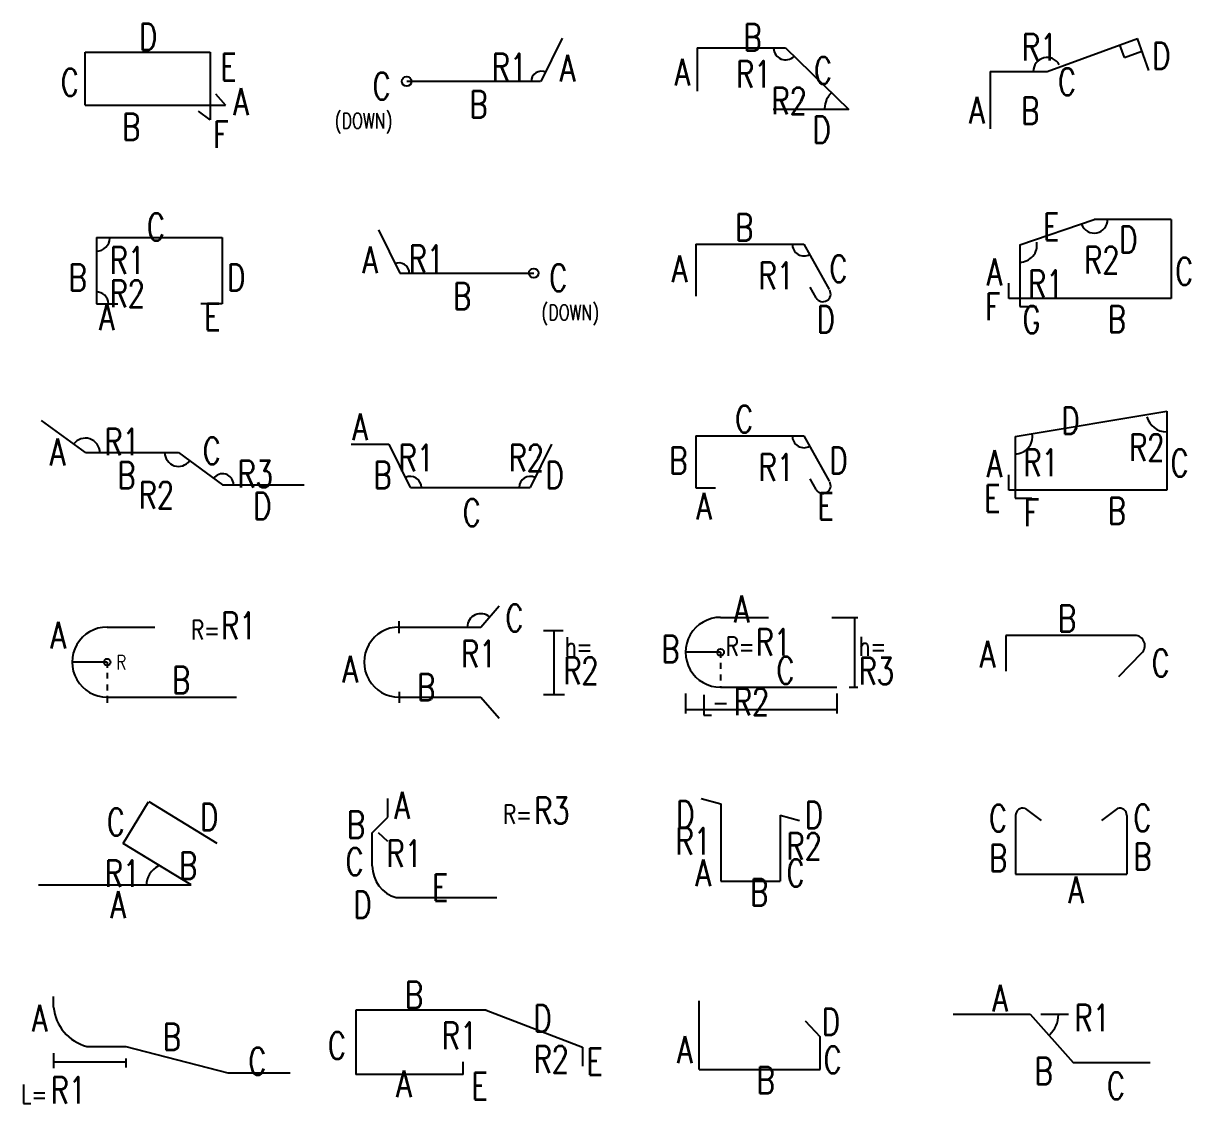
# Model space of a CAD drawing. Header units: millimetres. Extents: x -0.4 to 11.6, y -0.2 to 49.8.
# Drawn here: x 2.85 to 5.895, y 21.833 to 24.65 of the extents above; entities that cross this region are included whole.
import ezdxf
from ezdxf.enums import TextEntityAlignment as Align

# ---------------------------------------------------------------- set-up
doc = ezdxf.new("R2010")
doc.units = ezdxf.units.MM
for name, color, linetype in [('SHOP', 2, 'Continuous'), ('TEXT', 3, 'Continuous'), ('TEXTSHOP', 3, 'Continuous')]:
    doc.layers.add(name, color=color, linetype=linetype)
doc.styles.add('ROMANS', font='romans.shx', dxfattribs={"width": 0.75, "bigfont": 'whgtxt.shx'})

# ---------------------------------------------------------------- blocks, each defined once
blk = doc.blocks.new('SSBAR_SHP_445')
at = {"color": 40}
for p, q in [((-0.184, -0.018), (-0.0826, -0.018)), ((-0.271, -0.0353), (-0.271, -0.0745)), ((-0.271, -0.0582), (-0.0821, -0.0582)), ((-0.0826, -0.0498), (-0.0826, -0.0728)), ((0.1834, -0.0872), (0.3462, -0.0872))]:
    blk.add_line(p, q, dxfattribs=at)
blk.add_arc((-0.1556, 0.0943), 0.1158, 184.928, 255.8389, dxfattribs=at)
at = {"layer": 'SHOP', "color": 2}
for p, q in [((-0.271, 0.0844), (-0.271, 0.1125)), ((-0.0826, -0.018), (0.1834, -0.0872))]:
    blk.add_line(p, q, dxfattribs=at)
at = {"layer": 'TEXTSHOP', "color": 3, "style": 'ROMANS', "width": 0.75}
blk.add_text('L=', height=0.05, dxfattribs=at).set_placement((-0.2872, -0.1673), align=Align.RIGHT)
at = {"layer": 'TEXTSHOP', "color": 4, "style": 'ROMANS', "width": 0.75}
blk.add_attdef('A', text='', height=0.07, dxfattribs=at).set_placement((-0.2872, 0.0205), align=Align.RIGHT)
for tag, p in [('B', (0.0137, -0.028)), ('C', (0.2368, -0.092)), ('R1', (-0.2787, -0.1673))]:
    blk.add_attdef(tag, p, '', height=0.07, dxfattribs=at)
blk = doc.blocks.new('SSBAR_SHP_446')
at = {"color": 2}
for p, q in [((-0.0896, 0.0113), (-0.0237, 0.1198)), ((-0.023, 0.1203), (0.1544, 0.012)), ((0.0878, -0.097), (-0.0896, 0.0113)), ((0.0878, -0.097), (-0.0492, -0.0129)), ((-0.3104, -0.097), (0.0878, -0.097))]:
    blk.add_line(p, q, dxfattribs=at)
at = {"color": 0}
blk.add_arc((0.0299, -0.0989), 0.0588, 117.9591, 180, dxfattribs=at)
at = {"layer": 'TEXTSHOP', "color": 4, "style": 'ROMANS', "width": 0.75}
for tag, p in [('C', (-0.085, 0.0322)), ('R1', (-0.0455, -0.1021))]:
    blk.add_attdef(tag, text='', height=0.07, dxfattribs=at).set_placement(p, align=Align.RIGHT)
for tag, p in [('D', (0.1112, 0.0451)), ('B', (0.0559, -0.0815))]:
    blk.add_attdef(tag, p, '', height=0.07, dxfattribs=at)
blk.add_attdef('A', text='', height=0.07, dxfattribs=at).set_placement((-0.1029, -0.1833), align=Align.CENTER)
blk = doc.blocks.new('SSBAR_SHP_447')
at = {"color": 40}
for p, q in [((-0.1314, 0.0754), (-0.0067, 0.0754)), ((-0.1314, -0.1069), (0.2063, -0.1069))]:
    blk.add_line(p, q, dxfattribs=at)
at = {"color": 0}
for p, q in [((-0.1314, -0.0157), (-0.2226, -0.0157)), ((-0.1314, -0.0157), (-0.1314, -0.0303)), ((-0.1314, -0.0435), (-0.1314, -0.0588)), ((-0.1314, -0.0741), (-0.1314, -0.0894)), ((-0.1314, -0.104), (-0.1314, -0.1222))]:
    blk.add_line(p, q, dxfattribs=at)
at = {"color": 2}
blk.add_circle((-0.1314, -0.0157), 0.00875, dxfattribs=at)
blk.add_arc((-0.1314, -0.0157), 0.0912, 90, 270.0005, dxfattribs=at)
at = {"layer": 'TEXTSHOP', "color": 3, "style": 'ROMANS', "width": 0.75}
for s, height, p in [('R=', 0.05, (0.0875, 0.0432)), ('R', 0.0378, (-0.1074, -0.0352))]:
    blk.add_text(s, height=height, dxfattribs=at).set_placement(p)
at = {"layer": 'TEXTSHOP', "color": 4, "style": 'ROMANS', "width": 0.75}
blk.add_attdef('R1', (0.1657, 0.0442), '', height=0.07, dxfattribs=at)
blk.add_attdef('A', text='', height=0.07, dxfattribs=at).set_placement((-0.2387, 0.0194), align=Align.RIGHT)
blk.add_attdef('B', text='', height=0.07, dxfattribs=at).set_placement((0.0614, -0.0976), align=Align.CENTER)
blk = doc.blocks.new('SSBAR_SHP_448')
at = {"color": 2}
blk.add_line((0.1695, -0.0531), (0.3827, -0.0531), dxfattribs=at)
for centre, radius, start, end in [((-0.1881, 0.0305), 0.0378, 0, 144.1443), ((0.0549, 0.0305), 0.0358, 179.6562, 323.5238), ((0.1695, -0.0531), 0.0287, 359.6332, 146.4325)]:
    blk.add_arc(centre, radius, start, end)
at = {"layer": 'SHOP', "color": 2}
for p, q in [((-0.1881, 0.0305), (-0.3027, 0.1141)), ((-0.1881, 0.0305), (0.0549, 0.0305)), ((0.0549, 0.0305), (0.1695, -0.0531))]:
    blk.add_line(p, q, dxfattribs=at)
at = {"layer": 'TEXTSHOP', "color": 4, "style": 'ROMANS', "width": 0.75}
for tag, p in [('R1', (-0.1388, 0.0239)), ('B', (-0.105, -0.0633)), ('R3', (0.2086, -0.0604))]:
    blk.add_attdef(tag, p, '', height=0.07, dxfattribs=at)
for tag, p in [('A', (-0.2406, -0.0029)), ('R2', (0.0431, -0.1153))]:
    blk.add_attdef(tag, text='', height=0.07, dxfattribs=at).set_placement(p, align=Align.RIGHT)
for tag, p in [('C', (0.1415, 0.0002)), ('D', (0.2732, -0.1438))]:
    blk.add_attdef(tag, text='', height=0.07, dxfattribs=at).set_placement(p, align=Align.CENTER)
blk = doc.blocks.new('SSBAR_SHP_449')
at = {"color": 2}
for p, q in [((-0.1591, 0.0913), (-0.1591, -0.0818)), ((0.1691, 0.0913), (0.1691, -0.0818)), ((-0.1591, -0.0818), (-0.1034, -0.0818)), ((0.1691, -0.0818), (0.1134, -0.0818))]:
    blk.add_line(p, q, dxfattribs=at)
at = {"color": 0}
for centre, radius, start, end in [((-0.1591, 0.0913), 0.0351, 270.5057, 358.1885), ((-0.1591, -0.0818), 0.0314, 1.4037, 91.2635)]:
    blk.add_arc(centre, radius, start, end, dxfattribs=at)
at = {"layer": 'SHOP', "color": 2}
blk.add_line((-0.1591, 0.0913), (0.1691, 0.0913), dxfattribs=at)
at = {"layer": 'TEXTSHOP', "color": 4, "style": 'ROMANS', "width": 0.75}
for tag, p in [('C', (-0.0041, 0.084)), ('A', (-0.1324, -0.1503)), ('E', (0.1429, -0.1503))]:
    blk.add_attdef(tag, text='', height=0.07, dxfattribs=at).set_placement(p, align=Align.CENTER)
for tag, p in [('R1', (-0.125, -0.0029)), ('D', (0.1816, -0.0477)), ('R2', (-0.125, -0.0897))]:
    blk.add_attdef(tag, p, '', height=0.07, dxfattribs=at)
blk.add_attdef('B', text='', height=0.07, dxfattribs=at).set_placement((-0.1848, -0.0477), align=Align.RIGHT)
blk = doc.blocks.new('SSBAR_SHP_450')
at = {"color": 2}
for p, q in [((-0.1886, -0.0632), (-0.1886, 0.0746)), ((-0.1886, 0.0746), (0.1373, 0.0746)), ((0.1373, 0.0746), (0.1373, -0.1015)), ((0.1514, -0.0338), (0.1777, -0.0632)), ((-0.1886, -0.0632), (0.1777, -0.0632)), ((0.1373, -0.1015), (0.1072, -0.0785))]:
    blk.add_line(p, q, dxfattribs=at)
at = {"layer": 'TEXTSHOP', "color": 4, "style": 'ROMANS', "width": 0.75}
for tag, p in [('D', (-0.0249, 0.0801)), ('B', (-0.0689, -0.1548))]:
    blk.add_attdef(tag, text='', height=0.07, dxfattribs=at).set_placement(p, align=Align.CENTER)
for tag, p in [('E', (0.1639, 0.0015)), ('A', (0.1974, -0.0892)), ('F', (0.1451, -0.1748))]:
    blk.add_attdef(tag, p, '', height=0.07, dxfattribs=at)
blk.add_attdef('C', text='', height=0.07, dxfattribs=at).set_placement((-0.2051, -0.0385), align=Align.RIGHT)
blk = doc.blocks.new('SSBAR_SHP_545')
at = {"color": 40}
for p, q in [((0.3085, -0.02), (0.3085, -0.0692)), ((-0.0031, -0.091), (-0.0031, -0.0583))]:
    blk.add_line(p, q, dxfattribs=at)
at = {"layer": 'SHOP'}
blk.add_line((0.0572, 0.0765), (-0.2828, 0.0765), dxfattribs=at)
at = {"layer": 'SHOP', "color": 2}
for p, q in [((-0.2828, 0.0765), (-0.2828, -0.091)), ((0.0572, 0.0765), (0.3085, -0.02)), ((-0.0031, -0.091), (-0.2828, -0.091))]:
    blk.add_line(p, q, dxfattribs=at)
at = {"layer": 'TEXTSHOP', "color": 4, "style": 'ROMANS', "width": 0.75}
for tag, p in [('B', (-0.1312, 0.0813)), ('A', (-0.1574, -0.1506))]:
    blk.add_attdef(tag, text='', height=0.07, dxfattribs=at).set_placement(p, align=Align.CENTER)
for tag, p in [('D', (0.1804, 0.0203)), ('E', (0.3189, -0.0922)), ('E', (0.0188, -0.1564))]:
    blk.add_attdef(tag, p, '', height=0.07, dxfattribs=at)
for tag, p in [('R1', (0.0337, -0.0248)), ('C', (-0.3084, -0.0508)), ('R2', (0.2731, -0.0866))]:
    blk.add_attdef(tag, text='', height=0.07, dxfattribs=at).set_placement(p, align=Align.RIGHT)
blk = doc.blocks.new('SSBAR_SHP_546')
at = {"color": 40}
for p, q in [((-0.1994, 0.0802), (-0.1994, 0.1287)), ((-0.2397, 0.0393), (-0.1994, 0.0802)), ((-0.2246, 0.0402), (-0.2, 0.0169))]:
    blk.add_line(p, q, dxfattribs=at)
blk.add_arc((-0.1539, -0.0475), 0.0858, 180, 254.2351, dxfattribs=at)
at = {"layer": 'SHOP', "color": 2}
for p, q in [((-0.2397, -0.0475), (-0.2397, 0.0393)), ((-0.1772, -0.13), (0.0852, -0.13))]:
    blk.add_line(p, q, dxfattribs=at)
at = {"layer": 'TEXTSHOP', "color": 3, "style": 'ROMANS', "width": 0.75}
blk.add_text('R=', height=0.05, dxfattribs=at).set_placement((0.1771, 0.0622), align=Align.RIGHT)
at = {"layer": 'TEXTSHOP', "color": 4, "style": 'ROMANS', "width": 0.75}
for tag, p in [('A', (-0.1823, 0.0755)), ('R3', (0.1824, 0.0622)), ('R1', (-0.2028, -0.0501))]:
    blk.add_attdef(tag, p, '', height=0.07, dxfattribs=at)
for tag, p in [('B', (-0.2588, 0.0255)), ('C', (-0.2624, -0.0712)), ('D', (-0.2417, -0.1835))]:
    blk.add_attdef(tag, text='', height=0.07, dxfattribs=at).set_placement(p, align=Align.RIGHT)
blk.add_attdef('E', text='', height=0.07, dxfattribs=at).set_placement((-0.0629, -0.1386), align=Align.CENTER)
blk = doc.blocks.new('SSBAR_SHP_547')
at = {"color": 40}
for p, q in [((0.0431, 0.0754), (0.0909, 0.1309)), ((-0.1699, 0.0754), (0.0431, 0.0754)), ((-0.1699, -0.1069), (0.0431, -0.1069)), ((0.0431, -0.1069), (0.0909, -0.1624))]:
    blk.add_line(p, q, dxfattribs=at)
at = {"color": 0}
for p, q in [((-0.1699, 0.0601), (-0.1699, 0.0907)), ((0.2071, 0.0669), (0.2583, 0.0669)), ((0.2342, -0.0994), (0.2342, 0.0673)), ((-0.1699, -0.0933), (-0.1699, -0.1222)), ((0.2071, -0.1004), (0.2612, -0.1004))]:
    blk.add_line(p, q, dxfattribs=at)
at = {"color": 40}
blk.add_arc((0.0431, 0.0754), 0.0351, 48.3113, 180, dxfattribs=at)
at = {"color": 2}
blk.add_arc((-0.1699, -0.0157), 0.0912, 90, 270.0005, dxfattribs=at)
at = {"layer": 'TEXTSHOP', "color": 3, "style": 'ROMANS', "width": 0.75}
blk.add_text('h=', height=0.05, dxfattribs=at).set_placement((0.2623, -0.0003))
at = {"layer": 'TEXTSHOP', "color": 4, "style": 'ROMANS', "width": 0.75}
for tag, p in [('C', (0.1073, 0.0642)), ('R2', (0.2582, -0.0733)), ('B', (-0.1232, -0.1162))]:
    blk.add_attdef(tag, p, '', height=0.07, dxfattribs=at)
for tag, p in [('R1', (0.0836, -0.0293)), ('A', (-0.2772, -0.069))]:
    blk.add_attdef(tag, text='', height=0.07, dxfattribs=at).set_placement(p, align=Align.RIGHT)
blk = doc.blocks.new('SSBAR_SHP_548')
at = {"color": 0}
for centre, start, end in [((-0.1406, -0.0602), 359.9469, 116.1324), ((0.1719, -0.0602), 63.8676, 180.0531)]:
    blk.add_arc(centre, 0.0288, start, end, dxfattribs=at)
at = {"layer": 'SHOP', "color": 2}
for p, q in [((-0.2952, 0.0524), (-0.1964, 0.0524)), ((-0.1964, 0.0524), (-0.1406, -0.0602)), ((0.2276, 0.0524), (0.1719, -0.0602)), ((-0.1402, -0.0602), (0.1719, -0.0602))]:
    blk.add_line(p, q, dxfattribs=at)
at = {"layer": 'TEXTSHOP', "color": 4, "style": 'ROMANS', "width": 0.75}
for tag, p in [('A', (-0.2717, 0.063)), ('C', (0.0196, -0.1608))]:
    blk.add_attdef(tag, text='', height=0.07, dxfattribs=at).set_placement(p, align=Align.CENTER)
for tag, p in [('R1', (-0.1713, -0.0182)), ('D', (0.212, -0.063))]:
    blk.add_attdef(tag, p, '', height=0.07, dxfattribs=at)
for tag, p in [('R2', (0.2079, -0.0182)), ('B', (-0.1895, -0.0628))]:
    blk.add_attdef(tag, text='', height=0.07, dxfattribs=at).set_placement(p, align=Align.RIGHT)
blk = doc.blocks.new('SSBAR_SHP_549')
at = {"color": 40}
blk.add_circle((0.1813, -0.0013), 0.0125, dxfattribs=at)
at = {"color": 0}
blk.add_arc((-0.1698, -0.0014), 0.0266, 357.6156, 116.5795, dxfattribs=at)
at = {"layer": 'SHOP', "color": 2}
for p, q in [((-0.224, 0.1112), (-0.1683, -0.0013)), ((-0.1678, -0.0013), (0.1813, -0.0013))]:
    blk.add_line(p, q, dxfattribs=at)
at = {"layer": 'TEXT', "style": 'ROMANS', "width": 0.75}
blk.add_text('(DOWN)', height=0.04, dxfattribs=at).set_placement((0.2016, -0.1239))
at = {"layer": 'TEXT', "color": 4, "style": 'ROMANS', "width": 0.75}
blk.add_attdef('C', (0.2215, -0.0485), '', height=0.07, dxfattribs=at)
at = {"layer": 'TEXTSHOP', "color": 4, "style": 'ROMANS', "width": 0.75}
blk.add_attdef('A', text='', height=0.07, dxfattribs=at).set_placement((-0.2253, -0.0018), align=Align.RIGHT)
blk.add_attdef('R1', (-0.1451, 0.0013), '', height=0.07, dxfattribs=at)
blk.add_attdef('B', text='', height=0.07, dxfattribs=at).set_placement((-0.0057, -0.0962), align=Align.CENTER)
blk = doc.blocks.new('SSBAR_SHP_550')
at = {"color": 40}
blk.add_circle((-0.15, -0.0013), 0.0125, dxfattribs=at)
at = {"color": 0}
blk.add_arc((0.2011, -0.0014), 0.0266, 63.4205, 182.3844, dxfattribs=at)
at = {"layer": 'SHOP', "color": 2}
for p, q in [((0.2553, 0.1112), (0.1996, -0.0013)), ((0.1991, -0.0013), (-0.15, -0.0013))]:
    blk.add_line(p, q, dxfattribs=at)
at = {"layer": 'TEXT', "style": 'ROMANS', "width": 0.75}
blk.add_text('(DOWN)', height=0.04, dxfattribs=at).set_placement((-0.3374, -0.1239))
at = {"layer": 'TEXT', "color": 4, "style": 'ROMANS', "width": 0.75}
blk.add_attdef('C', text='', height=0.07, dxfattribs=at).set_placement((-0.192, -0.0485), align=Align.RIGHT)
at = {"layer": 'TEXTSHOP', "color": 4, "style": 'ROMANS', "width": 0.75}
blk.add_attdef('R1', text='', height=0.07, dxfattribs=at).set_placement((0.1639, 0.0013), align=Align.RIGHT)
blk.add_attdef('A', (0.2491, -0.0018), '', height=0.07, dxfattribs=at)
blk.add_attdef('B', text='', height=0.07, dxfattribs=at).set_placement((0.037, -0.0962), align=Align.CENTER)
blk = doc.blocks.new('SSBAR_SHP_645')
at = {"color": 2}
for q in [(-0.1875, 0.1011), (0.1282, -0.0782)]:
    blk.add_line((-0.1875, -0.0782), q, dxfattribs=at)
at = {"color": 40}
for p in [(0.0895, 0.0487), (0.1282, -0.0782)]:
    blk.add_line(p, (0.1282, 0.0069), dxfattribs=at)
at = {"layer": 'TEXTSHOP', "color": 4, "style": 'ROMANS', "width": 0.75}
for tag, p in [('D', (0.1323, 0.011)), ('C', (0.137, -0.088))]:
    blk.add_attdef(tag, p, '', height=0.07, dxfattribs=at)
blk.add_attdef('A', text='', height=0.07, dxfattribs=at).set_placement((-0.2048, -0.0615), align=Align.RIGHT)
blk.add_attdef('B', text='', height=0.07, dxfattribs=at).set_placement((-0.0141, -0.1412), align=Align.CENTER)
blk = doc.blocks.new('SSBAR_SHP_646')
at = {"layer": 'SHOP', "color": 2}
for p, q in [((-0.1819, 0.1283), (-0.1307, 0.1146)), ((-0.1307, 0.1146), (-0.1307, -0.0867)), ((0.0236, 0.0852), (0.0236, -0.0867)), ((0.0236, 0.0852), (0.0748, 0.0715)), ((-0.1307, -0.0867), (0.0236, -0.0867))]:
    blk.add_line(p, q, dxfattribs=at)
at = {"layer": 'TEXTSHOP', "color": 4, "style": 'ROMANS', "width": 0.75}
for tag, p in [('D', (-0.2, 0.0522)), ('R1', (-0.1567, -0.0178)), ('A', (-0.1567, -0.1005))]:
    blk.add_attdef(tag, text='', height=0.07, dxfattribs=at).set_placement(p, align=Align.RIGHT)
for tag, p in [('D', (0.0881, 0.0507)), ('R2', (0.0404, -0.0309)), ('C', (0.0404, -0.1006))]:
    blk.add_attdef(tag, p, '', height=0.07, dxfattribs=at)
blk.add_attdef('B', text='', height=0.07, dxfattribs=at).set_placement((-0.0313, -0.1511), align=Align.CENTER)
blk = doc.blocks.new('SSBAR_SHP_647')
at = {"color": 40}
for p, q in [((-0.1314, 0.101), (-0.0067, 0.101)), ((0.1588, 0.101), (0.2263, 0.101)), ((0.2185, -0.0814), (0.2185, 0.1005)), ((-0.1314, -0.0814), (0.1714, -0.0814)), ((0.204, -0.0814), (0.2263, -0.0814)), ((-0.2226, -0.098), (-0.2226, -0.1499)), ((0.1714, -0.098), (0.1714, -0.1499)), ((-0.2226, -0.1396), (0.1714, -0.1396))]:
    blk.add_line(p, q, dxfattribs=at)
at = {"color": 0}
for p, q in [((-0.1314, 0.0098), (-0.2226, 0.0098)), ((-0.1314, 0.0098), (-0.1314, -0.0048)), ((-0.1314, -0.0179), (-0.1314, -0.0332)), ((-0.1314, -0.0485), (-0.1314, -0.0638)), ((-0.1314, -0.0784), (-0.1314, -0.0814))]:
    blk.add_line(p, q, dxfattribs=at)
at = {"color": 2}
blk.add_circle((-0.1314, 0.0098), 0.00875, dxfattribs=at)
blk.add_arc((-0.1314, 0.0098), 0.0912, 90, 270.0005, dxfattribs=at)
at = {"layer": 'TEXTSHOP', "color": 3, "style": 'ROMANS', "width": 0.75}
for s, height, p in [('R=', 0.05, (-0.1181, 0.0005)), ('h=', 0.05, (0.2286, 0.0005)), ('L=', 0.05292, (-0.1821, -0.1542))]:
    blk.add_text(s, height=height, dxfattribs=at).set_placement(p)
at = {"layer": 'TEXTSHOP', "color": 4, "style": 'ROMANS', "width": 0.75}
blk.add_attdef('A', text='', height=0.07, dxfattribs=at).set_placement((-0.0764, 0.0876), align=Align.CENTER)
for tag, p in [('R1', (-0.04, 0.0014)), ('R3', (0.2286, -0.0738)), ('R2', (-0.0969, -0.1542))]:
    blk.add_attdef(tag, p, '', height=0.07, dxfattribs=at)
for tag, p in [('B', (-0.2387, -0.0168)), ('C', (0.0614, -0.072))]:
    blk.add_attdef(tag, text='', height=0.07, dxfattribs=at).set_placement(p, align=Align.RIGHT)
blk = doc.blocks.new('SSBAR_SHP_648')
at = {"color": 40}
for p, q in [((-0.1959, 0.074), (-0.1959, -0.0611)), ((0.0861, 0.074), (0.1521, -0.0439)), ((0.1181, -0.0658), (0.1023, -0.0377)), ((-0.1959, -0.0611), (-0.1447, -0.0611))]:
    blk.add_line(p, q, dxfattribs=at)
at = {"color": 0}
blk.add_arc((0.0861, 0.074), 0.0305, 178.0418, 301.0774, dxfattribs=at)
at = {"color": 40}
blk.add_arc((0.1355, -0.0555), 0.0203, 210.7313, 29.2632, dxfattribs=at)
at = {"layer": 'SHOP', "color": 2}
blk.add_line((-0.1959, 0.074), (0.0861, 0.074), dxfattribs=at)
at = {"layer": 'TEXTSHOP', "color": 4, "style": 'ROMANS', "width": 0.75}
for tag, p in [('C', (-0.0701, 0.083)), ('A', (-0.1748, -0.1441)), ('E', (0.1427, -0.1441))]:
    blk.add_attdef(tag, text='', height=0.07, dxfattribs=at).set_placement(p, align=Align.CENTER)
for tag, p in [('B', (-0.2182, -0.0249)), ('R1', (0.0597, -0.0427))]:
    blk.add_attdef(tag, text='', height=0.07, dxfattribs=at).set_placement(p, align=Align.RIGHT)
blk.add_attdef('D', (0.1524, -0.0249), '', height=0.07, dxfattribs=at)
blk = doc.blocks.new('SSBAR_SHP_649')
at = {"color": 40}
for p, q in [((-0.1959, 0.074), (-0.1959, -0.0611)), ((0.0861, 0.074), (0.1521, -0.0439)), ((0.1181, -0.0658), (0.1023, -0.0377))]:
    blk.add_line(p, q, dxfattribs=at)
at = {"color": 0}
blk.add_arc((0.0861, 0.074), 0.0305, 178.0418, 301.0774, dxfattribs=at)
at = {"color": 40}
blk.add_arc((0.1355, -0.0555), 0.0203, 210.7313, 29.2632, dxfattribs=at)
at = {"layer": 'SHOP', "color": 2}
blk.add_line((-0.1959, 0.074), (0.0861, 0.074), dxfattribs=at)
at = {"layer": 'TEXTSHOP', "color": 4, "style": 'ROMANS', "width": 0.75}
for tag, p in [('B', (-0.0701, 0.083)), ('D', (0.1427, -0.1568))]:
    blk.add_attdef(tag, text='', height=0.07, dxfattribs=at).set_placement(p, align=Align.CENTER)
for tag, p in [('A', (-0.2182, -0.0249)), ('R1', (0.0597, -0.0427))]:
    blk.add_attdef(tag, text='', height=0.07, dxfattribs=at).set_placement(p, align=Align.RIGHT)
blk.add_attdef('C', (0.1524, -0.0249), '', height=0.07, dxfattribs=at)
blk = doc.blocks.new('SSBAR_SHP_650')
at = {"color": 2}
blk.add_line((0.2034, -0.0748), (0.006, -0.0748), dxfattribs=at)
at = {"color": 40}
for centre, radius, start, end in [((0.0382, 0.086), 0.0312, 181.2484, 314.8701), ((0.2034, -0.0748), 0.0637, 134.178, 177.5571)]:
    blk.add_arc(centre, radius, start, end, dxfattribs=at)
at = {"layer": 'SHOP', "color": 2}
for p, q in [((-0.1921, 0.086), (0.0382, 0.086)), ((-0.1921, 0.086), (-0.1921, -0.0265)), ((0.0382, 0.086), (0.2034, -0.0748))]:
    blk.add_line(p, q, dxfattribs=at)
at = {"layer": 'TEXTSHOP', "color": 4, "style": 'ROMANS', "width": 0.75}
for tag, p in [('B', (-0.0482, 0.0787)), ('D', (0.132, -0.1621))]:
    blk.add_attdef(tag, text='', height=0.07, dxfattribs=at).set_placement(p, align=Align.CENTER)
blk.add_attdef('C', (0.112, -0.0079), '', height=0.07, dxfattribs=at)
for tag, p in [('A', (-0.2111, -0.0121)), ('R1', (0.0009, -0.0174)), ('R2', (0.0935, -0.0869))]:
    blk.add_attdef(tag, text='', height=0.07, dxfattribs=at).set_placement(p, align=Align.RIGHT)
blk = doc.blocks.new('SSBAR_SHP_745')
at = {"color": 7}
blk.add_line((-0.0957, 0.0664), (-0.0237, 0.0664), dxfattribs=at)
blk.add_arc((-0.1239, 0.0664), 0.0739, 313.4429, 358.3963, dxfattribs=at)
at = {"layer": 'SHOP', "color": 2}
for p, q in [((-0.3246, 0.0664), (-0.1239, 0.0664)), ((-0.1239, 0.0664), (-0.0116, -0.0598)), ((-0.0116, -0.0598), (0.1891, -0.0598))]:
    blk.add_line(p, q, dxfattribs=at)
at = {"layer": 'TEXTSHOP', "color": 4, "style": 'ROMANS', "width": 0.75}
for tag, p in [('A', (-0.1823, 0.0729)), ('B', (-0.0653, -0.1172))]:
    blk.add_attdef(tag, text='', height=0.07, dxfattribs=at).set_placement(p, align=Align.RIGHT)
blk.add_attdef('R1', (-0.0085, 0.0217), '', height=0.07, dxfattribs=at)
blk.add_attdef('C', text='', height=0.07, dxfattribs=at).set_placement((0.0998, -0.1559), align=Align.CENTER)
blk = doc.blocks.new('SSBAR_SHP_746')
at = {"color": 2}
for p, q in [((-0.1374, 0.1023), (-0.0955, 0.071)), ((0.1036, 0.1023), (0.0617, 0.071))]:
    blk.add_line(p, q, dxfattribs=at)
for centre, start, end in [((-0.1431, 0.0844), 72.4127, 181.314), ((0.1093, 0.0844), 358.686, 107.5873)]:
    blk.add_arc(centre, 0.0188, start, end, dxfattribs=at)
at = {"layer": 'SHOP', "color": 2}
for p, q in [((-0.1619, 0.0839), (-0.1619, -0.0692)), ((0.1281, 0.0839), (0.1281, -0.0692)), ((-0.1619, -0.0692), (0.1281, -0.0692))]:
    blk.add_line(p, q, dxfattribs=at)
at = {"layer": 'TEXTSHOP', "color": 4, "style": 'ROMANS', "width": 0.75}
for tag, p in [('C', (-0.1841, 0.0421)), ('B', (-0.1841, -0.0616))]:
    blk.add_attdef(tag, text='', height=0.07, dxfattribs=at).set_placement(p, align=Align.RIGHT)
for tag, p in [('C', (0.145, 0.043)), ('B', (0.145, -0.0579))]:
    blk.add_attdef(tag, p, '', height=0.07, dxfattribs=at)
blk.add_attdef('A', text='', height=0.07, dxfattribs=at).set_placement((-0.0046, -0.1445), align=Align.CENTER)
blk = doc.blocks.new('SSBAR_SHP_747')
at = {"color": 2}
for p, q in [((-0.1874, 0.054), (-0.1874, -0.039)), ((0.1662, 0.0073), (0.1063, -0.0545))]:
    blk.add_line(p, q, dxfattribs=at)
blk.add_arc((0.1486, 0.0273), 0.0267, 311.3875, 88.3955, dxfattribs=at)
at = {"layer": 'SHOP', "color": 2}
blk.add_line((0.1493, 0.054), (-0.1874, 0.054), dxfattribs=at)
at = {"layer": 'TEXTSHOP', "color": 4, "style": 'ROMANS', "width": 0.75}
blk.add_attdef('B', text='', height=0.07, dxfattribs=at).set_placement((-0.0282, 0.0629), align=Align.CENTER)
blk.add_attdef('A', text='', height=0.07, dxfattribs=at).set_placement((-0.2151, -0.0302), align=Align.RIGHT)
blk.add_attdef('C', (0.1927, -0.0532), '', height=0.07, dxfattribs=at)
blk = doc.blocks.new('SSBAR_SHP_748')
at = {"color": 2}
for p, q in [((-0.163, 0.0722), (0.2322, 0.1384)), ((-0.18, -0.0676), (-0.18, -0.0276)), ((-0.163, -0.0883), (-0.1199, -0.0883))]:
    blk.add_line(p, q, dxfattribs=at)
at = {"color": 40}
for centre, radius, start, end in [((0.2322, 0.1384), 0.0536, 195.8952, 269.4099), ((-0.163, 0.0722), 0.0448, 270, 9.1396)]:
    blk.add_arc(centre, radius, start, end, dxfattribs=at)
at = {"layer": 'SHOP', "color": 2}
for p, q in [((0.2322, 0.1384), (0.2322, -0.0676)), ((-0.163, 0.0722), (-0.163, -0.0883)), ((0.2322, -0.0676), (-0.18, -0.0676))]:
    blk.add_line(p, q, dxfattribs=at)
at = {"layer": 'TEXTSHOP', "color": 4, "style": 'ROMANS', "width": 0.75}
for tag, p in [('D', (0.0046, 0.0789)), ('R2', (0.2262, 0.0091)), ('A', (-0.197, -0.0333)), ('E', (-0.2014, -0.1237))]:
    blk.add_attdef(tag, text='', height=0.07, dxfattribs=at).set_placement(p, align=Align.RIGHT)
for tag, p in [('R1', (-0.1419, -0.0305)), ('C', (0.2421, -0.0316))]:
    blk.add_attdef(tag, p, '', height=0.07, dxfattribs=at)
for tag, p in [('F', (-0.1204, -0.1608)), ('B', (0.1017, -0.1562))]:
    blk.add_attdef(tag, text='', height=0.07, dxfattribs=at).set_placement(p, align=Align.CENTER)
blk = doc.blocks.new('SSBAR_SHP_749')
at = {"color": 40}
for p in [(-0.1509, 0.0722), (0.2442, 0.1384)]:
    blk.add_line(p, (0.0428, 0.1384), dxfattribs=at)
at = {"color": 2}
for p, q in [((-0.18, -0.0676), (-0.18, -0.0276)), ((-0.1509, -0.0883), (-0.1078, -0.0883))]:
    blk.add_line(p, q, dxfattribs=at)
at = {"color": 40}
for centre, radius, start, end in [((0.0428, 0.1384), 0.0352, 202.0304, 0.6053), ((-0.1509, 0.0722), 0.0448, 270, 9.1396)]:
    blk.add_arc(centre, radius, start, end, dxfattribs=at)
at = {"layer": 'SHOP', "color": 2}
for p, q in [((0.2442, 0.1384), (0.2442, -0.0676)), ((-0.1509, 0.0722), (-0.1509, -0.0883)), ((0.2442, -0.0676), (-0.18, -0.0676))]:
    blk.add_line(p, q, dxfattribs=at)
at = {"layer": 'TEXTSHOP', "color": 4, "style": 'ROMANS', "width": 0.75}
for tag, p in [('E', (-0.0478, 0.0848)), ('A', (-0.197, -0.0333)), ('F', (-0.2014, -0.1237))]:
    blk.add_attdef(tag, text='', height=0.07, dxfattribs=at).set_placement(p, align=Align.RIGHT)
for tag, p in [('D', (0.1083, 0.0513)), ('R2', (0.0168, -0.0021)), ('C', (0.2541, -0.0316)), ('R1', (-0.1299, -0.0639))]:
    blk.add_attdef(tag, p, '', height=0.07, dxfattribs=at)
for tag, p in [('G', (-0.1204, -0.1575)), ('B', (0.1017, -0.1562))]:
    blk.add_attdef(tag, text='', height=0.07, dxfattribs=at).set_placement(p, align=Align.CENTER)
blk = doc.blocks.new('SSBAR_SHP_750')
at = {"color": 40}
for q in [(0.1096, 0.0942), (0.1676, 0.0779)]:
    blk.add_line((0.1217, 0.0612), q, dxfattribs=at)
at = {"color": 2}
blk.add_line((0.1859, 0.0275), (0.1556, 0.111), dxfattribs=at)
at = {"color": 40}
blk.add_arc((-0.0796, 0.0248), 0.0362, 28.9187, 179.9689, dxfattribs=at)
at = {"layer": 'SHOP', "color": 2}
for p, q in [((-0.0796, 0.0248), (0.1556, 0.111)), ((-0.2286, 0.0248), (-0.2286, -0.1253)), ((-0.2286, 0.0248), (-0.0796, 0.0248))]:
    blk.add_line(p, q, dxfattribs=at)
at = {"layer": 'TEXTSHOP', "color": 4, "style": 'ROMANS', "width": 0.75}
for tag, p in [('R1', (-0.0535, 0.053)), ('A', (-0.2427, -0.1111))]:
    blk.add_attdef(tag, text='', height=0.07, dxfattribs=at).set_placement(p, align=Align.RIGHT)
for tag, p in [('D', (0.1942, 0.0305)), ('C', (-0.0515, -0.0372)), ('B', (-0.1476, -0.1128))]:
    blk.add_attdef(tag, p, '', height=0.07, dxfattribs=at)

msp = doc.modelspace()

# ---------------------------------------------------------------- block references
for name, p, values in [('SSBAR_SHP_450', (3.2, 24.5), {'F': 'F', 'A': 'A', 'D': 'D', 'C': 'C', 'E': 'E', 'B': 'B'}), ('SSBAR_SHP_650', (4.8, 24.5), {'R2': 'R2', 'D': 'D', 'R1': 'R1', 'C': 'C', 'B': 'B', 'A': 'A'}), ('SSBAR_SHP_550', (4, 24.5), {'C': 'C', 'R1': 'R1', 'B': 'B', 'A': 'A'}), ('SSBAR_SHP_750', (5.6, 24.5), {'D': 'D', 'A': 'A', 'B': 'B', 'R1': 'R1', 'C': 'C'}), ('SSBAR_SHP_449', (3.2, 24), {'B': 'B', 'E': 'E', 'R2': 'R2', 'D': 'D', 'R1': 'R1', 'A': 'A', 'C': 'C'}), ('SSBAR_SHP_649', (4.8, 24), {'R1': 'R1', 'B': 'B', 'C': 'C', 'A': 'A', 'D': 'D'}), ('SSBAR_SHP_749', (5.6, 24), {'D': 'D', 'A': 'A', 'G': 'G', 'R1': 'R1', 'R2': 'R2', 'E': 'E', 'C': 'C', 'B': 'B', 'F': 'F'}), ('SSBAR_SHP_549', (4, 24), {'C': 'C', 'R1': 'R1', 'B': 'B', 'A': 'A'}), ('SSBAR_SHP_548', (4, 23.5), {'R2': 'R2', 'R1': 'R1', 'C': 'C', 'D': 'D', 'B': 'B', 'A': 'A'}), ('SSBAR_SHP_648', (4.8, 23.5), {'A': 'A', 'R1': 'R1', 'C': 'C', 'D': 'D', 'B': 'B', 'E': 'E'}), ('SSBAR_SHP_748', (5.6, 23.5), {'A': 'A', 'F': 'F', 'R1': 'R1', 'R2': 'R2', 'D': 'D', 'C': 'C', 'B': 'B', 'E': 'E'}), ('SSBAR_SHP_448', (3.2, 23.5), {'C': 'C', 'R1': 'R1', 'R2': 'R2', 'A': 'A', 'R3': 'R3', 'B': 'B', 'D': 'D'}), ('SSBAR_SHP_647', (4.8, 23), {'R3': 'R3', 'R2': 'R2', 'R1': 'R1', 'A': 'A', 'C': 'C', 'B': 'B'}), ('SSBAR_SHP_447', (3.2, 23), {'R1': 'R1', 'B': 'B', 'A': 'A'}), ('SSBAR_SHP_547', (4, 23), {'R1': 'R1', 'R2': 'R2', 'C': 'C', 'B': 'B', 'A': 'A'}), ('SSBAR_SHP_747', (5.6, 23), {'A': 'A', 'C': 'C', 'B': 'B'}), ('SSBAR_SHP_546', (4, 22.5), {'A': 'A', 'R1': 'R1', 'B': 'B', 'R3': 'R3', 'D': 'D', 'E': 'E', 'C': 'C'}), ('SSBAR_SHP_446', (3.2, 22.5), {'D': 'D', 'C': 'C', 'R1': 'R1', 'A': 'A', 'B': 'B'}), ('SSBAR_SHP_745', (5.6, 22), {'R1': 'R1', 'A': 'A', 'B': 'B', 'C': 'C'}), ('SSBAR_SHP_445', (3.2, 22), {'R1': 'R1', 'A': 'A', 'B': 'B', 'C': 'C'}), ('SSBAR_SHP_645', (4.8, 22), {'D': 'D', 'B': 'B', 'A': 'A', 'C': 'C'})]:
    msp.add_blockref(name, p).add_auto_attribs(values)
ref = msp.add_blockref('SSBAR_SHP_646', (4.8, 22.5))
ref.add_attrib('R2', 'R2', (4.8404, 22.4691), dxfattribs={"layer": 'TEXTSHOP', "color": 4, "height": 0.07, "style": 'ROMANS', "width": 0.75})
ref.add_attrib('R1', 'R1', dxfattribs={"layer": 'TEXTSHOP', "color": 4, "height": 0.07, "style": 'ROMANS', "width": 0.75}).set_placement((4.6433, 22.4822), align=Align.RIGHT)
ref.add_attrib('D', 'D', dxfattribs={"layer": 'TEXTSHOP', "color": 4, "height": 0.07, "style": 'ROMANS', "width": 0.75}).set_placement((4.6, 22.5522), align=Align.RIGHT)
ref.add_attrib('D', 'D', (4.8881, 22.5507), dxfattribs={"layer": 'TEXTSHOP', "color": 4, "height": 0.07, "style": 'ROMANS', "width": 0.75})
ref.add_attrib('B', 'B', dxfattribs={"layer": 'TEXTSHOP', "color": 4, "height": 0.07, "style": 'ROMANS', "width": 0.75}).set_placement((4.7687, 22.3489), align=Align.CENTER)
ref.add_attrib('C', 'C', (4.8404, 22.3994), dxfattribs={"layer": 'TEXTSHOP', "color": 4, "height": 0.07, "style": 'ROMANS', "width": 0.75})
ref.add_attrib('A', 'A', dxfattribs={"layer": 'TEXTSHOP', "color": 4, "height": 0.07, "style": 'ROMANS', "width": 0.75}).set_placement((4.6433, 22.3995), align=Align.RIGHT)
ref = msp.add_blockref('SSBAR_SHP_746', (5.6, 22.5))
ref.add_attrib('C', 'C', dxfattribs={"layer": 'TEXTSHOP', "color": 4, "height": 0.07, "style": 'ROMANS', "width": 0.75}).set_placement((5.4159, 22.5421), align=Align.RIGHT)
ref.add_attrib('B', 'B', (5.745, 22.4421), dxfattribs={"layer": 'TEXTSHOP', "color": 4, "height": 0.07, "style": 'ROMANS', "width": 0.75})
ref.add_attrib('B', 'B', dxfattribs={"layer": 'TEXTSHOP', "color": 4, "height": 0.07, "style": 'ROMANS', "width": 0.75}).set_placement((5.4159, 22.4384), align=Align.RIGHT)
ref.add_attrib('C', 'C', (5.745, 22.543), dxfattribs={"layer": 'TEXTSHOP', "color": 4, "height": 0.07, "style": 'ROMANS', "width": 0.75})
ref.add_attrib('A', 'A', dxfattribs={"layer": 'TEXTSHOP', "color": 4, "height": 0.07, "style": 'ROMANS', "width": 0.75}).set_placement((5.5954, 22.3555), align=Align.CENTER)
ref = msp.add_blockref('SSBAR_SHP_545', (4, 22))
ref.add_attrib('R2', 'R2', dxfattribs={"layer": 'TEXTSHOP', "color": 4, "height": 0.07, "style": 'ROMANS', "width": 0.75}).set_placement((4.2731, 21.9134), align=Align.RIGHT)
ref.add_attrib('E', 'E', (4.0188, 21.8436), dxfattribs={"layer": 'TEXTSHOP', "color": 4, "height": 0.07, "style": 'ROMANS', "width": 0.75})
ref.add_attrib('E', 'E', (4.3189, 21.9078), dxfattribs={"layer": 'TEXTSHOP', "color": 4, "height": 0.07, "style": 'ROMANS', "width": 0.75})
ref.add_attrib('C', 'C', dxfattribs={"layer": 'TEXTSHOP', "color": 4, "height": 0.07, "style": 'ROMANS', "width": 0.75}).set_placement((3.6916, 21.9492), align=Align.RIGHT)
ref.add_attrib('B', 'B', dxfattribs={"layer": 'TEXTSHOP', "color": 4, "height": 0.07, "style": 'ROMANS', "width": 0.75}).set_placement((3.8688, 22.0813), align=Align.CENTER)
ref.add_attrib('R1', 'R1', dxfattribs={"layer": 'TEXTSHOP', "color": 4, "height": 0.07, "style": 'ROMANS', "width": 0.75}).set_placement((4.0337, 21.9752), align=Align.RIGHT)
ref.add_attrib('D', 'D', (4.1804, 22.0203), dxfattribs={"layer": 'TEXTSHOP', "color": 4, "height": 0.07, "style": 'ROMANS', "width": 0.75})
ref.add_attrib('A', 'A', dxfattribs={"layer": 'TEXTSHOP', "color": 4, "height": 0.07, "style": 'ROMANS', "width": 0.75}).set_placement((3.8426, 21.8494), align=Align.CENTER)

doc.saveas('drawing.dxf')
